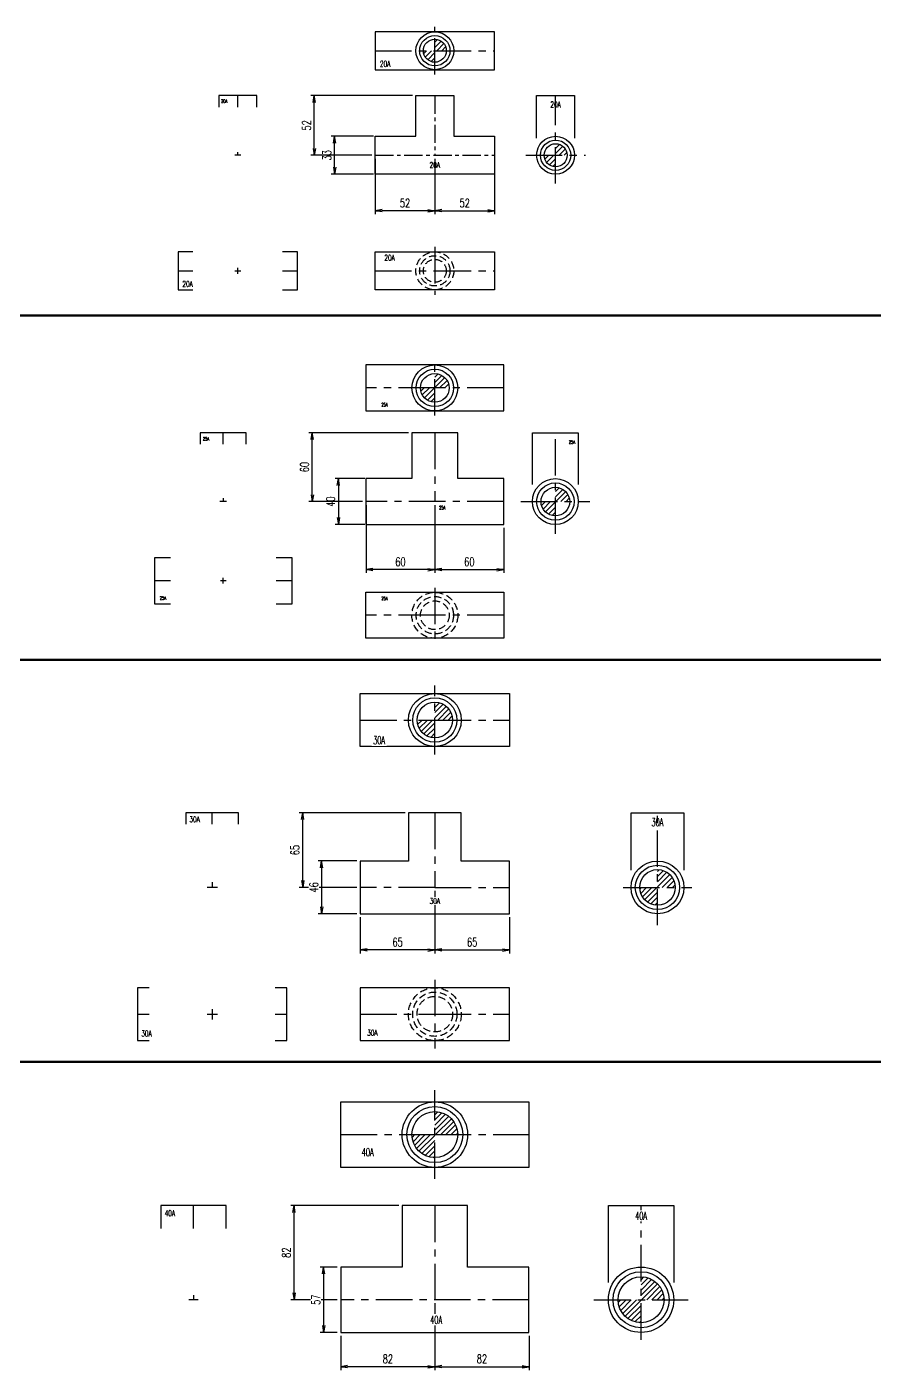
# Model space of a CAD drawing. Header units: millimetres. Extents: x 1711 to 90196, y -23291 to 8516.
# Drawn here: x 22355 to 23093, y -371 to 799 of the extents above; entities that cross this region are included whole.
import ezdxf

# ---------------------------------------------------------------- set-up
doc = ezdxf.new("R2010")
doc.units = ezdxf.units.MM
doc.header["$PDMODE"] = 35
doc.linetypes.add('CENTER', pattern=[50.8, 31.75, -6.35, 6.35, -6.35])
doc.linetypes.add('HIDDEN', pattern=[9.525, 6.35, -3.175])
doc.layers.add('line', color=153, linetype='Continuous', lineweight=50)
for name, color, linetype in [('寸法', 2, 'Continuous'), ('配管-CVP', 4, 'Continuous'), ('＃配管（PVC)', 21, 'Continuous')]:
    doc.layers.add(name, color=color, linetype=linetype)
doc.styles.add('kpk', font='romans.shx', dxfattribs={"width": 0.7, "bigfont": 'extfont2.shx'})
doc.dimstyles.new('KPK-3', dxfattribs={"dimscale": 3, "dimtxt": 2.5, "dimasz": 2, "dimexe": 1, "dimexo": 1, "dimgap": 1, "dimtad": 3, "dimdec": 1, "dimdsep": 46, "dimtxsty": 'kpk', "dimblk": 'OPEN', "dimcen": 2.5, "dimclrd": 2, "dimclre": 2, "dimclrt": 4, "dimadec": 1, "dimazin": 2, "dimtfac": 1, "dimtdec": 1, "dimtmove": 0, "dimatfit": 2, "dimldrblk": 'OPEN', "dimfxl": 0, "dimlwd": -1, "dimlwe": -1, "dimarcsym": 0})

# ---------------------------------------------------------------- blocks, each defined once
blk = doc.blocks.new('_Open')
at = {"color": 0, "linetype": 'ByBlock', "lineweight": -2}
for p, q in [((-1, 0.17), (0, 0)), ((-1, -0.17), (0, 0)), ((0, 0), (-1, 0))]:
    blk.add_line(p, q, dxfattribs=at)
blk = doc.blocks.new('*D2655')
at = {"layer": 'Defpoints', "color": 0, "transparency": 16777216}
for p in [(22710.8, 49.5), (22775.8, 26.5), (22775.8, -5)]:
    blk.add_point(p, dxfattribs=at)
at = {"layer": '寸法', "color": 2, "transparency": 16777216}
for p, q in [((22710.8, 46.5), (22710.8, -8)), ((22775.8, 23.5), (22775.8, -8)), ((22716.8, -5), (22769.8, -5))]:
    blk.add_line(p, q, dxfattribs=at)
at = {"layer": '寸法', "color": 2, "transparency": 16777216, "xscale": 6, "yscale": 6, "zscale": 6, "rotation": 180}
blk.add_blockref('_Open', (22710.8, -5), dxfattribs=at)
at = {"layer": '寸法', "color": 2, "transparency": 16777216, "xscale": 6, "yscale": 6, "zscale": 6}
blk.add_blockref('_Open', (22775.8, -5), dxfattribs=at)
at = {"layer": '寸法', "color": 4, "transparency": 16777216, "insert": (22743.3, 1.8), "char_height": 7.5, "attachment_point": 5, "style": 'kpk', "bg_fill": 3, "box_fill_scale": 1.1, "bg_fill_color": 256, "bg_fill_true_color": 13158600, "bg_fill_transparency": 0}
blk.add_mtext('65', dxfattribs=at)
blk = doc.blocks.new('*D2656')
at = {"layer": 'Defpoints', "color": 0, "transparency": 16777216}
for p in [(22710.8, 49.5), (22645.8, 26.5), (22645.8, -5)]:
    blk.add_point(p, dxfattribs=at)
at = {"layer": '寸法', "color": 2, "transparency": 16777216}
for p, q in [((22710.8, 46.5), (22710.8, -8)), ((22645.8, 23.5), (22645.8, -8)), ((22704.8, -5), (22651.8, -5))]:
    blk.add_line(p, q, dxfattribs=at)
at = {"layer": '寸法', "color": 2, "transparency": 16777216, "xscale": 6, "yscale": 6, "zscale": 6, "rotation": 180}
blk.add_blockref('_Open', (22645.8, -5), dxfattribs=at)
at = {"layer": '寸法', "color": 2, "transparency": 16777216, "xscale": 6, "yscale": 6, "zscale": 6}
blk.add_blockref('_Open', (22710.8, -5), dxfattribs=at)
at = {"layer": '寸法', "color": 4, "transparency": 16777216, "insert": (22678.3, 1.8), "char_height": 7.5, "attachment_point": 5, "style": 'kpk', "bg_fill": 3, "box_fill_scale": 1.1, "bg_fill_color": 256, "bg_fill_true_color": 13158600, "bg_fill_transparency": 0}
blk.add_mtext('65', dxfattribs=at)
blk = doc.blocks.new('*D2657')
at = {"layer": 'Defpoints', "color": 0, "transparency": 16777216}
for p in [(22595.7, 114.5), (22687.8, 114.5), (22645.8, 49.5)]:
    blk.add_point(p, dxfattribs=at)
at = {"layer": '寸法', "color": 2, "transparency": 16777216}
for p, q in [((22684.8, 114.5), (22592.7, 114.5)), ((22595.7, 55.5), (22595.7, 108.5)), ((22642.8, 49.5), (22592.7, 49.5))]:
    blk.add_line(p, q, dxfattribs=at)
at = {"layer": '寸法', "color": 2, "transparency": 16777216, "xscale": 6, "yscale": 6, "zscale": 6}
for p, rotation in [((22595.7, 114.5), 90), ((22595.7, 49.5), 270)]:
    blk.add_blockref('_Open', p, dxfattribs=dict(at, rotation=rotation))
at = {"layer": '寸法', "color": 4, "transparency": 16777216, "insert": (22588.9, 82), "char_height": 7.5, "attachment_point": 5, "rotation": 90, "style": 'kpk', "bg_fill": 3, "box_fill_scale": 1.1, "bg_fill_color": 256, "bg_fill_true_color": 13158600, "bg_fill_transparency": 0}
blk.add_mtext('65', dxfattribs=at)
blk = doc.blocks.new('*D2658')
at = {"layer": 'Defpoints', "color": 0, "transparency": 16777216}
for p in [(22710.8, -309.6), (22792.8, -338.1), (22792.8, -367.9)]:
    blk.add_point(p, dxfattribs=at)
at = {"layer": '寸法', "color": 2, "transparency": 16777216}
for p, q in [((22710.8, -312.6), (22710.8, -370.9)), ((22792.8, -341.1), (22792.8, -370.9)), ((22716.8, -367.9), (22786.8, -367.9))]:
    blk.add_line(p, q, dxfattribs=at)
at = {"layer": '寸法', "color": 2, "transparency": 16777216, "xscale": 6, "yscale": 6, "zscale": 6, "rotation": 180}
blk.add_blockref('_Open', (22710.8, -367.9), dxfattribs=at)
at = {"layer": '寸法', "color": 2, "transparency": 16777216, "xscale": 6, "yscale": 6, "zscale": 6}
blk.add_blockref('_Open', (22792.8, -367.9), dxfattribs=at)
at = {"layer": '寸法', "color": 4, "transparency": 16777216, "insert": (22751.8, -361.1), "char_height": 7.5, "attachment_point": 5, "style": 'kpk', "bg_fill": 3, "box_fill_scale": 1.1, "bg_fill_color": 256, "bg_fill_true_color": 13158600, "bg_fill_transparency": 0}
blk.add_mtext('82', dxfattribs=at)
blk = doc.blocks.new('*D2659')
at = {"layer": 'Defpoints', "color": 0, "transparency": 16777216}
for p in [(22710.8, -309.6), (22628.8, -338.1), (22628.8, -367.9)]:
    blk.add_point(p, dxfattribs=at)
at = {"layer": '寸法', "color": 2, "transparency": 16777216}
for p, q in [((22710.8, -312.6), (22710.8, -370.9)), ((22628.8, -341.1), (22628.8, -370.9)), ((22704.8, -367.9), (22634.8, -367.9))]:
    blk.add_line(p, q, dxfattribs=at)
at = {"layer": '寸法', "color": 2, "transparency": 16777216, "xscale": 6, "yscale": 6, "zscale": 6, "rotation": 180}
blk.add_blockref('_Open', (22628.8, -367.9), dxfattribs=at)
at = {"layer": '寸法', "color": 2, "transparency": 16777216, "xscale": 6, "yscale": 6, "zscale": 6}
blk.add_blockref('_Open', (22710.8, -367.9), dxfattribs=at)
at = {"layer": '寸法', "color": 4, "transparency": 16777216, "insert": (22669.8, -361.1), "char_height": 7.5, "attachment_point": 5, "style": 'kpk', "bg_fill": 3, "box_fill_scale": 1.1, "bg_fill_color": 256, "bg_fill_true_color": 13158600, "bg_fill_transparency": 0}
blk.add_mtext('82', dxfattribs=at)
blk = doc.blocks.new('*D2660')
at = {"layer": 'Defpoints', "color": 0, "transparency": 16777216}
for p in [(22588.2, -227.6), (22682.3, -227.6), (22628.8, -309.6)]:
    blk.add_point(p, dxfattribs=at)
at = {"layer": '寸法', "color": 2, "transparency": 16777216}
for p, q in [((22679.3, -227.6), (22585.2, -227.6)), ((22588.2, -303.6), (22588.2, -233.6)), ((22625.8, -309.6), (22585.2, -309.6))]:
    blk.add_line(p, q, dxfattribs=at)
at = {"layer": '寸法', "color": 2, "transparency": 16777216, "xscale": 6, "yscale": 6, "zscale": 6}
for p, rotation in [((22588.2, -227.6), 90), ((22588.2, -309.6), 270)]:
    blk.add_blockref('_Open', p, dxfattribs=dict(at, rotation=rotation))
at = {"layer": '寸法', "color": 4, "transparency": 16777216, "insert": (22581.4, -268.6), "char_height": 7.5, "attachment_point": 5, "rotation": 90, "style": 'kpk', "bg_fill": 3, "box_fill_scale": 1.1, "bg_fill_color": 256, "bg_fill_true_color": 13158600, "bg_fill_transparency": 0}
blk.add_mtext('82', dxfattribs=at)
blk = doc.blocks.new('30A-T-正面')
at = {"layer": '＃配管（PVC)', "color": 2, "linetype": 'CENTER'}
for p, q in [((0, 65), (0, 0)), ((0, 0), (-65, 0)), ((0, 0), (65, 0))]:
    blk.add_line(p, q, dxfattribs=at)
at = {"layer": '＃配管（PVC)', "color": 0, "linetype": 'ByBlock'}
blk.add_lwpolyline([(65, -23), (65, 23), (23, 23), (23, 65), (-23, 65), (-23, 23), (-65, 23), (-65, -23)], close=True, dxfattribs=at)
at = {"layer": 'Defpoints', "color": 6, "linetype": 'ByBlock', "insert": (0, -11.8), "char_height": 5, "attachment_point": 5, "style": 'kpk', "bg_fill": 3, "box_fill_scale": 1.2, "bg_fill_color": 256, "bg_fill_transparency": 0}
blk.add_mtext('{\\W0.6;30A}', dxfattribs=at)
blk = doc.blocks.new('30A-T-上面')
at = {"layer": '＃配管（PVC)'}
h = blk.add_hatch(dxfattribs=at)
h.set_pattern_fill('ANSI31', color=252)
h.paths.add_polyline_path([(15.5, 0, 0.414214), (0, 15.5), (0, 0)])
h.paths.add_polyline_path([(0, 0), (-15.5, 0, 0.414214), (0, -15.5)])
at = {"layer": '＃配管（PVC)', "color": 2, "linetype": 'CENTER'}
blk.add_line((0, -30), (0, 30), dxfattribs=at)
at = {"layer": '＃配管（PVC)', "color": 0, "linetype": 'ByBlock'}
blk.add_lwpolyline([(-65, -23), (-65, 23), (65, 23), (65, -23)], close=True, dxfattribs=at)
at = {"layer": '＃配管（PVC)', "color": 2, "linetype": 'CENTER'}
blk.add_lwpolyline([(-65, 0), (0, 0), (65, 0)], dxfattribs=at)
at = {"layer": '＃配管（PVC)', "color": 0, "linetype": 'ByBlock'}
for radius in [23, 19.3, 15.5]:
    blk.add_circle((0, 0), radius, dxfattribs=at)
at = {"layer": 'Defpoints', "color": 6, "linetype": 'ByBlock', "insert": (-48.5, -17.6), "char_height": 7, "attachment_point": 5, "style": 'kpk', "bg_fill": 3, "box_fill_scale": 1.2, "bg_fill_color": 256, "bg_fill_transparency": 0}
blk.add_mtext('{\\W0.6;30A}', dxfattribs=at)
blk = doc.blocks.new('30A-T-側面')
at = {"layer": '＃配管（PVC)'}
h = blk.add_hatch(dxfattribs=at)
h.set_pattern_fill('ANSI31', color=252)
h.paths.add_polyline_path([(15.5, 0, 0.414214), (0, 15.5), (0, 0)])
h.paths.add_polyline_path([(0, 0), (-15.5, 0, 0.414214), (0, -15.5)])
at = {"layer": '＃配管（PVC)', "color": 2, "linetype": 'CENTER'}
blk.add_line((-30, 0), (30, 0), dxfattribs=at)
at = {"layer": '＃配管（PVC)', "color": 0, "linetype": 'ByBlock'}
blk.add_lwpolyline([(-23, 15), (-23, 65), (23, 65), (23, 15)], dxfattribs=at)
for radius in [23, 19.3, 15.5]:
    blk.add_circle((0, 0), radius, dxfattribs=at)
at = {"layer": 'Defpoints', "color": 6, "linetype": 'ByBlock', "insert": (0, 56.7), "char_height": 7, "attachment_point": 5, "style": 'kpk', "bg_fill": 3, "box_fill_scale": 1.2, "bg_fill_color": 256, "bg_fill_transparency": 0}
blk.add_mtext('{\\W0.6;30A}', dxfattribs=at)
at = {"layer": '＃配管（PVC)', "color": 2, "linetype": 'CENTER'}
blk.add_line((0, -33), (0, 65), dxfattribs=at)
blk = doc.blocks.new('*U734')
at = {"layer": '＃配管（PVC)', "color": 2, "linetype": 'CENTER'}
for p, q in [((0, 55), (0, 65)), ((4.5, 0), (-4.5, 0)), ((0, 4.5), (0, 0))]:
    blk.add_line(p, q, dxfattribs=at)
at = {"layer": '＃配管（PVC)', "color": 0, "linetype": 'ByBlock'}
blk.add_lwpolyline([(23, 55), (23, 65), (-23, 65), (-23, 55)], dxfattribs=at)
at = {"layer": 'Defpoints', "color": 6, "linetype": 'ByBlock', "insert": (-15.3, 59.3), "char_height": 5, "attachment_point": 5, "style": 'kpk', "bg_fill": 3, "box_fill_scale": 1.2, "bg_fill_color": 256, "bg_fill_transparency": 0}
blk.add_mtext('{\\W0.6;30A}', dxfattribs=at)
blk = doc.blocks.new('30A-T-下面')
at = {"layer": '＃配管（PVC)', "color": 2, "linetype": 'CENTER'}
blk.add_line((0, 30), (0, -30), dxfattribs=at)
at = {"layer": '＃配管（PVC)', "color": 0, "linetype": 'ByBlock'}
blk.add_lwpolyline([(-65, 23), (-65, -23), (65, -23), (65, 23)], close=True, dxfattribs=at)
at = {"layer": '＃配管（PVC)', "color": 2, "linetype": 'CENTER'}
blk.add_lwpolyline([(-65, 0), (0, 0), (65, 0)], dxfattribs=at)
at = {"layer": '＃配管（PVC)', "color": 252, "linetype": 'HIDDEN'}
for radius in [23, 19.3, 15.5]:
    blk.add_circle((0, 0), radius, dxfattribs=at)
at = {"layer": 'Defpoints', "color": 6, "linetype": 'ByBlock', "insert": (-54.4, -16.2), "char_height": 5, "attachment_point": 5, "style": 'kpk', "bg_fill": 3, "box_fill_scale": 1.2, "bg_fill_color": 256, "bg_fill_transparency": 0}
blk.add_mtext('{\\W0.6;30A}', dxfattribs=at)
blk = doc.blocks.new('*U735')
at = {"layer": '＃配管（PVC)', "color": 2, "linetype": 'CENTER'}
for p, q in [((-4.5, 0), (4.5, 0)), ((0, 4.5), (0, -4.5))]:
    blk.add_line(p, q, dxfattribs=at)
at = {"layer": '＃配管（PVC)', "color": 0, "linetype": 'ByBlock'}
for points in [[(-55, 23), (-65, 23), (-65, -23), (-55, -23)], [(55, -23), (65, -23), (65, 23), (55, 23)]]:
    blk.add_lwpolyline(points, dxfattribs=at)
at = {"layer": '＃配管（PVC)', "color": 2, "linetype": 'CENTER'}
for points in [[(-65, 0), (-55, 0)], [(55, 0), (65, 0)]]:
    blk.add_lwpolyline(points, dxfattribs=at)
at = {"layer": 'Defpoints', "color": 6, "linetype": 'ByBlock', "insert": (-57.2, -16.8), "char_height": 5, "attachment_point": 5, "style": 'kpk', "bg_fill": 3, "box_fill_scale": 1.2, "bg_fill_color": 256, "bg_fill_transparency": 0}
blk.add_mtext('{\\W0.6;30A}', dxfattribs=at)
blk = doc.blocks.new('20A-T-上面')
at = {"layer": '＃配管（PVC)'}
h = blk.add_hatch(dxfattribs=at)
h.set_pattern_fill('ANSI31', color=252)
h.paths.add_polyline_path([(0, 0), (10, 0, 0.414214), (0, 10)])
h.paths.add_polyline_path([(-10, 0, 0.414214), (0, -10), (0, 0)])
at = {"layer": '＃配管（PVC)', "color": 2, "linetype": 'CENTER'}
blk.add_line((0, -20.8), (0, 20.8), dxfattribs=at)
at = {"layer": '＃配管（PVC)', "color": 0, "linetype": 'ByBlock'}
blk.add_lwpolyline([(52, 16.5), (-52, 16.5), (-52, -16.5), (52, -16.5)], close=True, dxfattribs=at)
at = {"layer": '＃配管（PVC)', "color": 2, "linetype": 'CENTER'}
blk.add_lwpolyline([(-52, 0), (0, 0), (52, 0)], dxfattribs=at)
at = {"layer": '＃配管（PVC)', "color": 0, "linetype": 'ByBlock'}
for radius in [16.5, 13.2, 10]:
    blk.add_circle((0, 0), radius, dxfattribs=at)
at = {"layer": 'Defpoints', "color": 6, "linetype": 'ByBlock', "insert": (-43.3, -11.4), "char_height": 5, "attachment_point": 5, "style": 'kpk', "bg_fill": 3, "box_fill_scale": 1.2, "bg_fill_color": 256, "bg_fill_transparency": 0}
blk.add_mtext('{\\W0.6;20A}', dxfattribs=at)
blk = doc.blocks.new('20A-T-正面')
at = {"layer": '＃配管（PVC)', "color": 0, "linetype": 'ByBlock'}
blk.add_lwpolyline([(-52, 16.5), (-16.5, 16.5), (-16.5, 52), (16.5, 52), (16.5, 16.5), (52, 16.5), (52, -16.5), (-52, -16.5)], close=True, dxfattribs=at)
at = {"layer": 'Defpoints', "color": 6, "linetype": 'ByBlock', "insert": (0, -8.5), "char_height": 5, "attachment_point": 5, "style": 'kpk', "bg_fill": 3, "box_fill_scale": 1.2, "bg_fill_color": 256, "bg_fill_transparency": 0}
blk.add_mtext('{\\W0.6;20A}', dxfattribs=at)
at = {"layer": '＃配管（PVC)', "color": 2, "linetype": 'CENTER', "ltscale": 0.5}
for p, q in [((0, 52), (0, 0)), ((-52, 0), (52, 0))]:
    blk.add_line(p, q, dxfattribs=at)
blk = doc.blocks.new('*U1268')
at = {"layer": '＃配管（PVC)', "color": 2, "linetype": 'CENTER'}
for p, q in [((0, 42), (0, 52)), ((2.6, 0), (-2.6, 0)), ((0, 0), (0, 2.6))]:
    blk.add_line(p, q, dxfattribs=at)
at = {"layer": '＃配管（PVC)', "color": 0, "linetype": 'ByBlock'}
blk.add_lwpolyline([(16.5, 42), (16.5, 52), (-16.5, 52), (-16.5, 42)], dxfattribs=at)
at = {"layer": 'Defpoints', "color": 6, "linetype": 'ByBlock', "insert": (-11.8, 47.1), "char_height": 3, "attachment_point": 5, "style": 'kpk', "bg_fill": 3, "box_fill_scale": 1.2, "bg_fill_color": 256, "bg_fill_transparency": 0}
blk.add_mtext('{\\W0.6;20A}', dxfattribs=at)
blk = doc.blocks.new('20A-T-側面')
at = {"layer": '＃配管（PVC)'}
h = blk.add_hatch(dxfattribs=at)
h.set_pattern_fill('ANSI31', color=252)
h.paths.add_polyline_path([(0, 10), (0, 0), (10, 0, 0.414214)])
h.paths.add_polyline_path([(0, 0), (-10, 0, 0.414214), (0, -10)])
at = {"layer": '＃配管（PVC)', "color": 2, "linetype": 'CENTER'}
blk.add_line((-26, 0), (26, 0), dxfattribs=at)
at = {"layer": '＃配管（PVC)', "color": 0, "linetype": 'ByBlock'}
blk.add_lwpolyline([(-16.5, 15), (-16.5, 52), (16.5, 52), (16.5, 15)], dxfattribs=at)
for radius in [16.5, 13.2, 10]:
    blk.add_circle((0, 0), radius, dxfattribs=at)
at = {"layer": 'Defpoints', "color": 6, "linetype": 'ByBlock', "insert": (0, 44.2), "char_height": 5, "attachment_point": 5, "style": 'kpk', "bg_fill": 3, "box_fill_scale": 1.2, "bg_fill_color": 256, "bg_fill_transparency": 0}
blk.add_mtext('{\\W0.6;20A}', dxfattribs=at)
at = {"layer": '＃配管（PVC)', "color": 2, "linetype": 'CENTER'}
blk.add_line((0, -24.7), (0, 52), dxfattribs=at)
blk = doc.blocks.new('*U1269')
at = {"layer": '＃配管（PVC)', "color": 2, "linetype": 'CENTER'}
for p, q in [((-52, 0), (-39, 0)), ((-2.6, 0), (2.6, 0)), ((0, -2.6), (0, 2.6)), ((39, 0), (52, 0))]:
    blk.add_line(p, q, dxfattribs=at)
at = {"layer": '＃配管（PVC)', "color": 0, "linetype": 'ByBlock'}
for points in [[(-39, 16.5), (-52, 16.5), (-52, -16.5), (-39, -16.5)], [(39, -16.5), (52, -16.5), (52, 16.5), (39, 16.5)]]:
    blk.add_lwpolyline(points, dxfattribs=at)
at = {"layer": 'Defpoints', "color": 6, "linetype": 'ByBlock', "ltscale": 0.5, "insert": (-43.7, -11.4), "char_height": 5, "attachment_point": 5, "style": 'kpk', "bg_fill": 3, "box_fill_scale": 1.2, "bg_fill_color": 256, "bg_fill_transparency": 0}
blk.add_mtext('{\\W0.6;20A}', dxfattribs=at)
blk = doc.blocks.new('20A-T-下面')
at = {"layer": '＃配管（PVC)', "color": 2, "linetype": 'CENTER'}
blk.add_line((0, 20.8), (0, -20.8), dxfattribs=at)
at = {"layer": '＃配管（PVC)', "color": 0, "linetype": 'ByBlock'}
blk.add_lwpolyline([(52, -16.5), (-52, -16.5), (-52, 16.5), (52, 16.5)], close=True, dxfattribs=at)
at = {"layer": '＃配管（PVC)', "color": 2, "linetype": 'CENTER'}
blk.add_lwpolyline([(-52, 0), (0, 0), (52, 0)], dxfattribs=at)
at = {"layer": '＃配管（PVC)', "color": 252, "linetype": 'HIDDEN'}
for radius in [16.5, 13.2, 10]:
    blk.add_circle((0, 0), radius, dxfattribs=at)
at = {"layer": 'Defpoints', "color": 6, "linetype": 'ByBlock', "insert": (-39.4, 11.4), "char_height": 5, "attachment_point": 5, "style": 'kpk', "bg_fill": 3, "box_fill_scale": 1.2, "bg_fill_color": 256, "bg_fill_transparency": 0}
blk.add_mtext('{\\W0.6;20A}', dxfattribs=at)
blk = doc.blocks.new('25A-T-正面')
at = {"layer": '＃配管（PVC)', "color": 2, "linetype": 'CENTER'}
blk.add_line((60, 0), (-60, 0), dxfattribs=at)
at = {"layer": '＃配管（PVC)', "color": 0, "linetype": 'ByBlock'}
blk.add_lwpolyline([(60, -20), (60, 20), (20, 20), (20, 60), (-20, 60), (-20, 20), (-60, 20), (-60, -20)], close=True, dxfattribs=at)
at = {"layer": 'Defpoints', "color": 6, "linetype": 'ByBlock', "insert": (6.5, -5.3), "char_height": 3, "attachment_point": 5, "style": 'kpk', "bg_fill": 3, "box_fill_scale": 1.2, "bg_fill_color": 256, "bg_fill_transparency": 0}
blk.add_mtext('{\\W0.6;25A}', dxfattribs=at)
at = {"layer": '＃配管（PVC)', "color": 2, "linetype": 'CENTER'}
blk.add_line((0, 60), (0, 0), dxfattribs=at)
blk = doc.blocks.new('25A-T-上面')
at = {"layer": '＃配管（PVC)'}
h = blk.add_hatch(dxfattribs=at)
h.set_pattern_fill('ANSI31', color=252)
h.set_pattern_definition([(45, (-22710.7552, -484.479), (-2.24506403, 2.24506403), [])])
h.paths.add_polyline_path([(12.5, 0, 0.414214), (0, 12.5), (0, 0)])
h.paths.add_polyline_path([(-12.5, 0, 0.414214), (0, -12.5), (0, 0)])
at = {"layer": '＃配管（PVC)', "color": 2, "linetype": 'CENTER'}
blk.add_line((0, -24), (0, 24), dxfattribs=at)
at = {"layer": '＃配管（PVC)', "color": 0, "linetype": 'ByBlock'}
blk.add_lwpolyline([(60, 20), (-60, 20), (-60, -20), (60, -20)], close=True, dxfattribs=at)
at = {"layer": '＃配管（PVC)', "color": 2, "linetype": 'CENTER'}
blk.add_lwpolyline([(60, 0), (0, 0), (-60, 0)], dxfattribs=at)
at = {"layer": '＃配管（PVC)', "color": 0, "linetype": 'ByBlock'}
for radius in [20, 16.3, 12.5]:
    blk.add_circle((0, 0), radius, dxfattribs=at)
at = {"layer": 'Defpoints', "color": 6, "linetype": 'ByBlock', "insert": (-43.8, -14.6), "char_height": 3, "attachment_point": 5, "style": 'kpk', "bg_fill": 3, "box_fill_scale": 1.2, "bg_fill_color": 256, "bg_fill_transparency": 0}
blk.add_mtext('{\\W0.6;25A}', dxfattribs=at)
blk = doc.blocks.new('25A-T-下面')
at = {"layer": '＃配管（PVC)', "color": 2, "linetype": 'CENTER'}
blk.add_line((0, 24), (0, -24), dxfattribs=at)
at = {"layer": '＃配管（PVC)', "color": 0, "linetype": 'ByBlock'}
blk.add_lwpolyline([(60, -20), (-60, -20), (-60, 20), (60, 20)], close=True, dxfattribs=at)
at = {"layer": '＃配管（PVC)', "color": 2, "linetype": 'CENTER'}
blk.add_lwpolyline([(60, 0), (0, 0), (-60, 0)], dxfattribs=at)
at = {"layer": '＃配管（PVC)', "color": 252, "linetype": 'HIDDEN'}
for radius in [20, 16.3, 12.5]:
    blk.add_circle((0, 0), radius, dxfattribs=at)
at = {"layer": 'Defpoints', "color": 6, "linetype": 'ByBlock', "insert": (-43.8, 14.6), "char_height": 3, "attachment_point": 5, "style": 'kpk', "bg_fill": 3, "box_fill_scale": 1.2, "bg_fill_color": 256, "bg_fill_transparency": 0}
blk.add_mtext('{\\W0.6;25A}', dxfattribs=at)
blk = doc.blocks.new('25A-T-側面')
at = {"layer": '＃配管（PVC)'}
h = blk.add_hatch(dxfattribs=at)
h.set_pattern_fill('ANSI31', color=252)
h.set_pattern_definition([(45, (-22815.7552, -385.479), (-2.24506403, 2.24506403), [])])
h.paths.add_polyline_path([(0, 12.5), (0, 0), (12.5, 0, 0.414214)])
h.paths.add_polyline_path([(-12.5, 0, 0.414214), (0, -12.5), (0, 0)])
at = {"layer": '＃配管（PVC)', "color": 2, "linetype": 'CENTER'}
for p, q in [((0, -28.1), (0, 60)), ((-30, 0), (30, 0))]:
    blk.add_line(p, q, dxfattribs=at)
at = {"layer": '＃配管（PVC)', "color": 0, "linetype": 'ByBlock'}
blk.add_lwpolyline([(-20, 15), (-20, 60), (20, 60), (20, 15)], dxfattribs=at)
for radius in [20, 16.3, 12.5]:
    blk.add_circle((0, 0), radius, dxfattribs=at)
at = {"layer": 'Defpoints', "color": 6, "linetype": 'ByBlock', "insert": (14.5, 51.8), "char_height": 3, "attachment_point": 5, "style": 'kpk', "bg_fill": 3, "box_fill_scale": 1.2, "bg_fill_color": 256, "bg_fill_transparency": 0}
blk.add_mtext('{\\W0.6;25A}', dxfattribs=at)
blk = doc.blocks.new('*U1271')
at = {"layer": '＃配管（PVC)', "color": 2, "linetype": 'CENTER'}
for p, q in [((2.4, 0), (-2.4, 0)), ((0, -2.4), (0, 2.4))]:
    blk.add_line(p, q, dxfattribs=at)
at = {"layer": '＃配管（PVC)', "color": 0, "linetype": 'ByBlock'}
for points in [[(-46, 20), (-60, 20), (-60, -20), (-46, -20)], [(46, -20), (60, -20), (60, 20), (46, 20)]]:
    blk.add_lwpolyline(points, dxfattribs=at)
at = {"layer": '＃配管（PVC)', "color": 2, "linetype": 'CENTER'}
for points in [[(-46, 0), (-60, 0)], [(60, 0), (46, 0)]]:
    blk.add_lwpolyline(points, dxfattribs=at)
at = {"layer": 'Defpoints', "color": 6, "linetype": 'ByBlock', "insert": (-52.5, -15.1), "char_height": 3, "attachment_point": 5, "style": 'kpk', "bg_fill": 3, "box_fill_scale": 1.2, "bg_fill_color": 256, "bg_fill_transparency": 0}
blk.add_mtext('{\\W0.6;25A}', dxfattribs=at)
blk = doc.blocks.new('*U1270')
at = {"layer": '＃配管（PVC)', "color": 2, "linetype": 'CENTER'}
for p, q in [((0, 50), (0, 60)), ((2.9, 0), (-2.9, 0)), ((0, 2.9), (0, 0))]:
    blk.add_line(p, q, dxfattribs=at)
at = {"layer": '＃配管（PVC)', "color": 0, "linetype": 'ByBlock'}
blk.add_lwpolyline([(20, 50), (20, 60), (-20, 60), (-20, 50)], dxfattribs=at)
at = {"layer": 'Defpoints', "color": 6, "linetype": 'ByBlock', "insert": (-15, 54.6), "char_height": 3, "attachment_point": 5, "style": 'kpk', "bg_fill": 3, "box_fill_scale": 1.2, "bg_fill_color": 256, "bg_fill_transparency": 0}
blk.add_mtext('{\\W0.6;25A}', dxfattribs=at)
blk = doc.blocks.new('40A-T-正面')
at = {"layer": '＃配管（PVC)', "color": 2, "linetype": 'CENTER'}
for p, q in [((0, 82), (0, 0)), ((82, 0), (-82, 0))]:
    blk.add_line(p, q, dxfattribs=at)
at = {"layer": '＃配管（PVC)', "color": 0, "linetype": 'ByBlock'}
blk.add_lwpolyline([(82, -28.5), (82, 28.5), (28.5, 28.5), (28.5, 82), (-28.5, 82), (-28.5, 28.5), (-82, 28.5), (-82, -28.5)], close=True, dxfattribs=at)
at = {"layer": 'Defpoints', "color": 6, "linetype": 'ByBlock', "insert": (1.2, -17.4), "char_height": 7, "attachment_point": 5, "style": 'kpk', "bg_fill": 3, "box_fill_scale": 1.2, "bg_fill_color": 256, "bg_fill_transparency": 0}
blk.add_mtext('{\\W0.6;40A}', dxfattribs=at)
blk = doc.blocks.new('40A-T-上面')
at = {"layer": '＃配管（PVC)'}
h = blk.add_hatch(dxfattribs=at)
h.set_pattern_fill('ANSI31', color=252)
h.paths.add_polyline_path([(0, 0), (20, 0, 0.414214), (0, 20)])
h.paths.add_polyline_path([(0, 0), (-20, 0, 0.414214), (0, -20)])
at = {"layer": '＃配管（PVC)', "color": 2, "linetype": 'CENTER'}
blk.add_line((0, -38.6), (0, 38.6), dxfattribs=at)
at = {"layer": '＃配管（PVC)', "color": 0, "linetype": 'ByBlock'}
blk.add_lwpolyline([(-82, -28.5), (-82, 28.5), (82, 28.5), (82, -28.5)], close=True, dxfattribs=at)
at = {"layer": '＃配管（PVC)', "color": 2, "linetype": 'CENTER'}
blk.add_lwpolyline([(-82, 0), (0, 0), (82, 0)], dxfattribs=at)
at = {"layer": '＃配管（PVC)', "color": 0, "linetype": 'ByBlock'}
for radius in [28.5, 24.4, 20]:
    blk.add_circle((0, 0), radius, dxfattribs=at)
at = {"layer": 'Defpoints', "color": 6, "linetype": 'ByBlock', "insert": (-58.5, -15.3), "char_height": 7, "attachment_point": 5, "style": 'kpk', "bg_fill": 3, "box_fill_scale": 1.2, "bg_fill_color": 256, "bg_fill_transparency": 0}
blk.add_mtext('{\\W0.6;40A}', dxfattribs=at)
blk = doc.blocks.new('40A-T-側面')
at = {"layer": '＃配管（PVC)'}
h = blk.add_hatch(dxfattribs=at)
h.set_pattern_fill('ANSI31', color=252)
h.paths.add_polyline_path([(0, 20), (0, 0), (20, 0, 0.414214)])
h.paths.add_polyline_path([(0, 0), (-20, 0, 0.414214), (0, -20)])
at = {"layer": '＃配管（PVC)', "color": 2, "linetype": 'CENTER'}
for p, q in [((0, -34.8), (0, 82)), ((-41, 0), (41, 0))]:
    blk.add_line(p, q, dxfattribs=at)
at = {"layer": '＃配管（PVC)', "color": 0, "linetype": 'ByBlock'}
blk.add_lwpolyline([(-28.5, 15), (-28.5, 82), (28.5, 82), (28.5, 15)], dxfattribs=at)
for radius in [28.5, 24.4, 20]:
    blk.add_circle((0, 0), radius, dxfattribs=at)
at = {"layer": 'Defpoints', "color": 6, "linetype": 'ByBlock', "insert": (0, 73.1), "char_height": 7, "attachment_point": 5, "style": 'kpk', "bg_fill": 3, "box_fill_scale": 1.2, "bg_fill_color": 256, "bg_fill_transparency": 0}
blk.add_mtext('{\\W0.6;40A}', dxfattribs=at)
blk = doc.blocks.new('*U736')
at = {"layer": '＃配管（PVC)', "color": 2, "linetype": 'CENTER'}
for p, q in [((0, 62), (0, 82)), ((4.1, 0), (-4.1, 0)), ((0, 4.1), (0, 0))]:
    blk.add_line(p, q, dxfattribs=at)
at = {"layer": '＃配管（PVC)', "color": 0, "linetype": 'ByBlock'}
blk.add_lwpolyline([(28.5, 62), (28.5, 82), (-28.5, 82), (-28.5, 62)], dxfattribs=at)
at = {"layer": 'Defpoints', "color": 6, "linetype": 'ByBlock', "insert": (-20.6, 75.4), "char_height": 5, "attachment_point": 5, "style": 'kpk', "bg_fill": 3, "box_fill_scale": 1.2, "bg_fill_color": 256, "bg_fill_transparency": 0}
blk.add_mtext('{\\W0.6;40A}', dxfattribs=at)
blk = doc.blocks.new('A$C6aa1e4fd')
at = {"layer": 'line'}
for p, q in [((60, -1060), (17081.2, -1060)), ((60, -1360), (17081.2, -1360)), ((60, -1710), (17081.2, -1710))]:
    blk.add_line(p, q, dxfattribs=at)
blk = doc.blocks.new('*D2458')
at = {"layer": 'Defpoints', "color": 0, "linetype": 'ByBlock', "transparency": 16777216}
for p in [(22623.4, 703.6), (22660.3, 703.6), (22660.3, 670.6)]:
    blk.add_point(p, dxfattribs=at)
at = {"layer": '寸法', "color": 2, "transparency": 16777216}
for p, q in [((22657.3, 703.6), (22620.4, 703.6)), ((22623.4, 676.6), (22623.4, 697.6)), ((22657.3, 670.6), (22620.4, 670.6))]:
    blk.add_line(p, q, dxfattribs=at)
at = {"layer": '寸法', "color": 2, "linetype": 'ByBlock', "transparency": 16777216, "xscale": 6, "yscale": 6, "zscale": 6}
for p, rotation in [((22623.4, 703.6), 90), ((22623.4, 670.6), 270)]:
    blk.add_blockref('_Open', p, dxfattribs=dict(at, rotation=rotation))
at = {"layer": '寸法', "color": 4, "linetype": 'ByBlock', "transparency": 16777216, "insert": (22616.7, 687.1), "char_height": 7.5, "attachment_point": 5, "rotation": 90, "style": 'kpk', "bg_fill": 3, "box_fill_scale": 1.1, "bg_fill_color": 256, "bg_fill_true_color": 13158600, "bg_fill_transparency": 0}
blk.add_mtext('33', dxfattribs=at)
blk = doc.blocks.new('*D3143')
at = {"layer": 'Defpoints', "color": 0, "linetype": 'ByBlock', "transparency": 16777216}
for p in [(22710.8, 687.1), (22762.8, 687.1), (22762.8, 638.7)]:
    blk.add_point(p, dxfattribs=at)
at = {"layer": '寸法', "color": 2, "transparency": 16777216}
for p, q in [((22710.8, 684.1), (22710.8, 635.7)), ((22762.8, 684.1), (22762.8, 635.7)), ((22716.8, 638.7), (22756.8, 638.7))]:
    blk.add_line(p, q, dxfattribs=at)
at = {"layer": '寸法', "color": 2, "linetype": 'ByBlock', "transparency": 16777216, "xscale": 6, "yscale": 6, "zscale": 6, "rotation": 180}
blk.add_blockref('_Open', (22710.8, 638.7), dxfattribs=at)
at = {"layer": '寸法', "color": 2, "linetype": 'ByBlock', "transparency": 16777216, "xscale": 6, "yscale": 6, "zscale": 6}
blk.add_blockref('_Open', (22762.8, 638.7), dxfattribs=at)
at = {"layer": '寸法', "color": 4, "linetype": 'ByBlock', "transparency": 16777216, "insert": (22736.8, 645.5), "char_height": 7.5, "attachment_point": 5, "style": 'kpk', "bg_fill": 3, "box_fill_scale": 1.1, "bg_fill_color": 256, "bg_fill_true_color": 13158600, "bg_fill_transparency": 0}
blk.add_mtext('52', dxfattribs=at)
blk = doc.blocks.new('*D3144')
at = {"layer": 'Defpoints', "color": 0, "linetype": 'ByBlock', "transparency": 16777216}
for p in [(22658.8, 687.1), (22710.8, 687.1), (22658.8, 638.7)]:
    blk.add_point(p, dxfattribs=at)
at = {"layer": '寸法', "color": 2, "transparency": 16777216}
for p, q in [((22658.8, 684.1), (22658.8, 635.7)), ((22710.8, 684.1), (22710.8, 635.7)), ((22704.8, 638.7), (22664.8, 638.7))]:
    blk.add_line(p, q, dxfattribs=at)
at = {"layer": '寸法', "color": 2, "linetype": 'ByBlock', "transparency": 16777216, "xscale": 6, "yscale": 6, "zscale": 6, "rotation": 180}
blk.add_blockref('_Open', (22658.8, 638.7), dxfattribs=at)
at = {"layer": '寸法', "color": 2, "linetype": 'ByBlock', "transparency": 16777216, "xscale": 6, "yscale": 6, "zscale": 6}
blk.add_blockref('_Open', (22710.8, 638.7), dxfattribs=at)
at = {"layer": '寸法', "color": 4, "linetype": 'ByBlock', "transparency": 16777216, "insert": (22684.8, 645.5), "char_height": 7.5, "attachment_point": 5, "style": 'kpk', "bg_fill": 3, "box_fill_scale": 1.1, "bg_fill_color": 256, "bg_fill_true_color": 13158600, "bg_fill_transparency": 0}
blk.add_mtext('52', dxfattribs=at)
blk = doc.blocks.new('*D3145')
at = {"layer": 'Defpoints', "color": 0, "linetype": 'ByBlock', "transparency": 16777216}
for p in [(22605.7, 739.1), (22694.3, 739.1), (22658.8, 687.1)]:
    blk.add_point(p, dxfattribs=at)
at = {"layer": '寸法', "color": 2, "transparency": 16777216}
for p, q in [((22691.3, 739.1), (22602.7, 739.1)), ((22605.7, 693.1), (22605.7, 733.1)), ((22655.8, 687.1), (22602.7, 687.1))]:
    blk.add_line(p, q, dxfattribs=at)
at = {"layer": '寸法', "color": 2, "linetype": 'ByBlock', "transparency": 16777216, "xscale": 6, "yscale": 6, "zscale": 6}
for p, rotation in [((22605.7, 739.1), 90), ((22605.7, 687.1), 270)]:
    blk.add_blockref('_Open', p, dxfattribs=dict(at, rotation=rotation))
at = {"layer": '寸法', "color": 4, "linetype": 'ByBlock', "transparency": 16777216, "insert": (22599, 713.1), "char_height": 7.5, "attachment_point": 5, "rotation": 90, "style": 'kpk', "bg_fill": 3, "box_fill_scale": 1.1, "bg_fill_color": 256, "bg_fill_true_color": 13158600, "bg_fill_transparency": 0}
blk.add_mtext('52', dxfattribs=at)
blk = doc.blocks.new('*D2399')
at = {"layer": 'Defpoints', "color": 0, "linetype": 'ByBlock', "transparency": 16777216}
for p in [(22652.8, 405.5), (22626.8, 365.5), (22652.8, 365.5)]:
    blk.add_point(p, dxfattribs=at)
at = {"layer": '寸法', "color": 2, "transparency": 16777216}
for p, q in [((22649.8, 405.5), (22623.8, 405.5)), ((22626.8, 399.5), (22626.8, 371.5)), ((22649.8, 365.5), (22623.8, 365.5))]:
    blk.add_line(p, q, dxfattribs=at)
at = {"layer": '寸法', "color": 2, "linetype": 'ByBlock', "transparency": 16777216, "xscale": 6, "yscale": 6, "zscale": 6}
for p, rotation in [((22626.8, 405.5), 90), ((22626.8, 365.5), 270)]:
    blk.add_blockref('_Open', p, dxfattribs=dict(at, rotation=rotation))
at = {"layer": '寸法', "color": 4, "linetype": 'ByBlock', "transparency": 16777216, "insert": (22620, 385.5), "char_height": 7.5, "attachment_point": 5, "rotation": 90, "style": 'kpk', "bg_fill": 3, "box_fill_scale": 1.1, "bg_fill_color": 256, "bg_fill_true_color": 13158600, "bg_fill_transparency": 0}
blk.add_mtext('40', dxfattribs=at)
blk = doc.blocks.new('*D3146')
at = {"layer": 'Defpoints', "color": 0, "linetype": 'ByBlock', "transparency": 16777216}
for p in [(22650.8, 385.5), (22710.8, 385.5), (22650.8, 326.3)]:
    blk.add_point(p, dxfattribs=at)
at = {"layer": '寸法', "color": 2, "transparency": 16777216}
for p, q in [((22650.8, 382.5), (22650.8, 323.3)), ((22710.8, 382.5), (22710.8, 323.3)), ((22704.8, 326.3), (22656.8, 326.3))]:
    blk.add_line(p, q, dxfattribs=at)
at = {"layer": '寸法', "color": 2, "linetype": 'ByBlock', "transparency": 16777216, "xscale": 6, "yscale": 6, "zscale": 6, "rotation": 180}
blk.add_blockref('_Open', (22650.8, 326.3), dxfattribs=at)
at = {"layer": '寸法', "color": 2, "linetype": 'ByBlock', "transparency": 16777216, "xscale": 6, "yscale": 6, "zscale": 6}
blk.add_blockref('_Open', (22710.8, 326.3), dxfattribs=at)
at = {"layer": '寸法', "color": 4, "linetype": 'ByBlock', "transparency": 16777216, "insert": (22680.8, 333), "char_height": 7.5, "attachment_point": 5, "style": 'kpk', "bg_fill": 3, "box_fill_scale": 1.1, "bg_fill_color": 256, "bg_fill_true_color": 13158600, "bg_fill_transparency": 0}
blk.add_mtext('60', dxfattribs=at)
blk = doc.blocks.new('*D3147')
at = {"layer": 'Defpoints', "color": 0, "linetype": 'ByBlock', "transparency": 16777216}
for p in [(22710.8, 385.5), (22770.8, 365.5), (22770.8, 326.3)]:
    blk.add_point(p, dxfattribs=at)
at = {"layer": '寸法', "color": 2, "transparency": 16777216}
for p, q in [((22710.8, 382.5), (22710.8, 323.3)), ((22770.8, 362.5), (22770.8, 323.3)), ((22716.8, 326.3), (22764.8, 326.3))]:
    blk.add_line(p, q, dxfattribs=at)
at = {"layer": '寸法', "color": 2, "linetype": 'ByBlock', "transparency": 16777216, "xscale": 6, "yscale": 6, "zscale": 6, "rotation": 180}
blk.add_blockref('_Open', (22710.8, 326.3), dxfattribs=at)
at = {"layer": '寸法', "color": 2, "linetype": 'ByBlock', "transparency": 16777216, "xscale": 6, "yscale": 6, "zscale": 6}
blk.add_blockref('_Open', (22770.8, 326.3), dxfattribs=at)
at = {"layer": '寸法', "color": 4, "linetype": 'ByBlock', "transparency": 16777216, "insert": (22740.8, 333), "char_height": 7.5, "attachment_point": 5, "style": 'kpk', "bg_fill": 3, "box_fill_scale": 1.1, "bg_fill_color": 256, "bg_fill_true_color": 13158600, "bg_fill_transparency": 0}
blk.add_mtext('60', dxfattribs=at)
blk = doc.blocks.new('*D3148')
at = {"layer": 'Defpoints', "color": 0, "linetype": 'ByBlock', "transparency": 16777216}
for p in [(22604, 445.5), (22690.8, 445.5), (22650.8, 385.5)]:
    blk.add_point(p, dxfattribs=at)
at = {"layer": '寸法', "color": 2, "transparency": 16777216}
for p, q in [((22687.8, 445.5), (22601, 445.5)), ((22604, 391.5), (22604, 439.5)), ((22647.8, 385.5), (22601, 385.5))]:
    blk.add_line(p, q, dxfattribs=at)
at = {"layer": '寸法', "color": 2, "linetype": 'ByBlock', "transparency": 16777216, "xscale": 6, "yscale": 6, "zscale": 6}
for p, rotation in [((22604, 445.5), 90), ((22604, 385.5), 270)]:
    blk.add_blockref('_Open', p, dxfattribs=dict(at, rotation=rotation))
at = {"layer": '寸法', "color": 4, "linetype": 'ByBlock', "transparency": 16777216, "insert": (22597.3, 415.5), "char_height": 7.5, "attachment_point": 5, "rotation": 90, "style": 'kpk', "bg_fill": 3, "box_fill_scale": 1.1, "bg_fill_color": 256, "bg_fill_true_color": 13158600, "bg_fill_transparency": 0}
blk.add_mtext('60', dxfattribs=at)
blk = doc.blocks.new('*D3149')
at = {"layer": 'Defpoints', "color": 0, "linetype": 'ByBlock', "transparency": 16777216}
for p in [(22645.8, 72.5), (22612.1, 26.5), (22645.8, 26.5)]:
    blk.add_point(p, dxfattribs=at)
at = {"layer": '寸法', "color": 2, "transparency": 16777216}
for p, q in [((22642.8, 72.5), (22609.1, 72.5)), ((22612.1, 66.5), (22612.1, 32.5)), ((22642.8, 26.5), (22609.1, 26.5))]:
    blk.add_line(p, q, dxfattribs=at)
at = {"layer": '寸法', "color": 2, "linetype": 'ByBlock', "transparency": 16777216, "xscale": 6, "yscale": 6, "zscale": 6}
for p, rotation in [((22612.1, 72.5), 90), ((22612.1, 26.5), 270)]:
    blk.add_blockref('_Open', p, dxfattribs=dict(at, rotation=rotation))
at = {"layer": '寸法', "color": 4, "linetype": 'ByBlock', "transparency": 16777216, "insert": (22605.3, 49.5), "char_height": 7.5, "attachment_point": 5, "rotation": 90, "style": 'kpk', "bg_fill": 3, "box_fill_scale": 1.1, "bg_fill_color": 256, "bg_fill_true_color": 13158600, "bg_fill_transparency": 0}
blk.add_mtext('46', dxfattribs=at)
blk = doc.blocks.new('*D3150')
at = {"layer": 'Defpoints', "color": 0, "linetype": 'ByBlock', "transparency": 16777216}
for p in [(22628.8, -281.1), (22613.9, -338.1), (22628.8, -338.1)]:
    blk.add_point(p, dxfattribs=at)
at = {"layer": '寸法', "color": 2, "transparency": 16777216}
for p, q in [((22625.8, -281.1), (22610.9, -281.1)), ((22613.9, -287.1), (22613.9, -332.1)), ((22625.8, -338.1), (22610.9, -338.1))]:
    blk.add_line(p, q, dxfattribs=at)
at = {"layer": '寸法', "color": 2, "linetype": 'ByBlock', "transparency": 16777216, "xscale": 6, "yscale": 6, "zscale": 6}
for p, rotation in [((22613.9, -281.1), 90), ((22613.9, -338.1), 270)]:
    blk.add_blockref('_Open', p, dxfattribs=dict(at, rotation=rotation))
at = {"layer": '寸法', "color": 4, "linetype": 'ByBlock', "transparency": 16777216, "insert": (22607.1, -309.6), "char_height": 7.5, "attachment_point": 5, "rotation": 90, "style": 'kpk', "bg_fill": 3, "box_fill_scale": 1.1, "bg_fill_color": 256, "bg_fill_true_color": 13158600, "bg_fill_transparency": 0}
blk.add_mtext('57', dxfattribs=at)

msp = doc.modelspace()

# ---------------------------------------------------------------- block references
at = {"layer": '配管-CVP'}
for name, p in [('20A-T-上面', (22710.7552, 778.093)), ('*U1268', (22539.0583, 687.093)), ('20A-T-正面', (22710.7552, 687.093)), ('20A-T-側面', (22815.952, 687.093)), ('*U1269', (22539.0583, 586.4356)), ('20A-T-下面', (22710.7552, 586.4356)), ('25A-T-上面', (22710.7552, 484.479)), ('*U1270', (22526.4475, 385.479)), ('25A-T-正面', (22710.7552, 385.479)), ('25A-T-側面', (22815.7552, 385.479)), ('*U1271', (22526.4475, 316.5755)), ('25A-T-下面', (22710.7552, 286.479)), ('30A-T-上面', (22710.7552, 195.2642)), ('*U734', (22516.7924, 49.4939)), ('30A-T-側面', (22904.7179, 49.4939)), ('30A-T-下面', (22710.7552, -60.8973)), ('*U735', (22516.7924, -60.8973)), ('40A-T-上面', (22710.7552, -165.7837)), ('*U736', (22500.5376, -309.6007)), ('40A-T-側面', (22890.4101, -309.6007))]:
    msp.add_blockref(name, p, dxfattribs=at)

# ---------------------------------------------------------------- dimensions: what is measured, and where the dimension line sits
at = {"layer": '寸法'}
for base, p1, p2, picture, middle in [((22775.7552, -4.9819), (22710.7552, 49.4939), (22775.7552, 26.4939), '*D2655', (22743.2552, 1.7681)), ((22792.7552, -367.8813), (22710.7552, -309.6007), (22792.7552, -338.1007), '*D2658', (22751.7552, -361.1313))]:
    dim = msp.add_linear_dim(base=base, p1=p1, p2=p2, dimstyle='KPK-3', dxfattribs=at)
    dim.commit()
    dim.dimension.update_dxf_attribs({"geometry": picture, "text_midpoint": middle})

# ---------------------------------------------------------------- next in the draw order: dimensions: what is measured, and where the dimension line sits
for base, p1, p2, picture, middle in [((22645.7552, -4.9819), (22710.7552, 49.4939), (22645.7552, 26.4939), '*D2656', (22678.2552, 1.7681)), ((22628.7552, -367.8813), (22710.7552, -309.6007), (22628.7552, -338.1007), '*D2659', (22669.7552, -361.1313))]:
    dim = msp.add_linear_dim(base=base, p1=p1, p2=p2, dimstyle='KPK-3', override={"dimtmove": 1}, dxfattribs=at)
    dim.commit()
    dim.dimension.update_dxf_attribs({"geometry": picture, "text_midpoint": middle})

# ---------------------------------------------------------------- next in the draw order: dimensions: what is measured, and where the dimension line sits
for base, p1, p2, picture, middle in [((22595.6606, 114.4939), (22645.7552, 49.4939), (22687.7552, 114.4939), '*D2657', (22588.9106, 81.9939)), ((22588.1921, -227.6007), (22628.7552, -309.6007), (22682.2552, -227.6007), '*D2660', (22581.4421, -268.6007))]:
    dim = msp.add_linear_dim(base=base, p1=p1, p2=p2, angle=90, dimstyle='KPK-3', dxfattribs=at)
    dim.commit()
    dim.dimension.update_dxf_attribs({"geometry": picture, "text_midpoint": middle})

# ---------------------------------------------------------------- next in the draw order: block references
at = {"layer": '配管-CVP'}
for name, p in [('30A-T-正面', (22710.7552, 49.4939)), ('40A-T-正面', (22710.7552, -309.6007))]:
    msp.add_blockref(name, p, dxfattribs=at)

# ---------------------------------------------------------------- next in the draw order: block references
at = {"layer": 'line', "linetype": 'ByBlock'}
msp.add_blockref('A$C6aa1e4fd', (21617.1739, 1607.5677), dxfattribs=at)

# ---------------------------------------------------------------- next in the draw order: dimensions: what is measured, and where the dimension line sits
at = {"layer": '寸法', "linetype": 'ByBlock'}
for base, p1, p2, picture, middle in [((22623.4432, 703.593), (22660.2552, 670.593), (22660.2552, 703.593), '*D2458', (22616.6932, 687.093)), ((22626.789, 365.479), (22652.7552, 405.479), (22652.7552, 365.479), '*D2399', (22620.039, 385.479)), ((22612.0562, 26.4939), (22645.7552, 72.4939), (22645.7552, 26.4939), '*D3149', (22605.3062, 49.4939)), ((22613.8726, -338.1007), (22628.7552, -281.1007), (22628.7552, -338.1007), '*D3150', (22607.1226, -309.6007))]:
    dim = msp.add_linear_dim(base=base, p1=p1, p2=p2, angle=90, dimstyle='KPK-3', dxfattribs=at)
    dim.commit()
    dim.dimension.update_dxf_attribs({"geometry": picture, "text_midpoint": middle})
dim = msp.add_linear_dim(base=(22762.7552, 638.7132), p1=(22710.7552, 687.093), p2=(22762.7552, 687.093), dimstyle='KPK-3', dxfattribs=at)
dim.commit()
dim.dimension.update_dxf_attribs({"geometry": '*D3143', "text_midpoint": (22736.7552, 645.4632)})

# ---------------------------------------------------------------- next in the draw order: dimensions: what is measured, and where the dimension line sits
for base, p1, p2, picture, middle in [((22658.7552, 638.7132), (22710.7552, 687.093), (22658.7552, 687.093), '*D3144', (22684.7552, 645.4632)), ((22650.7552, 326.2652), (22710.7552, 385.479), (22650.7552, 385.479), '*D3146', (22680.7552, 333.0152))]:
    dim = msp.add_linear_dim(base=base, p1=p1, p2=p2, dimstyle='KPK-3', dxfattribs=at)
    dim.commit()
    dim.dimension.update_dxf_attribs({"geometry": picture, "text_midpoint": middle})

# ---------------------------------------------------------------- next in the draw order: dimensions: what is measured, and where the dimension line sits
for base, p1, p2, picture, middle in [((22605.7112, 739.093), (22658.7552, 687.093), (22694.2552, 739.093), '*D3145', (22598.9612, 713.093)), ((22604.022, 445.479), (22650.7552, 385.479), (22690.7552, 445.479), '*D3148', (22597.272, 415.479))]:
    dim = msp.add_linear_dim(base=base, p1=p1, p2=p2, angle=90, dimstyle='KPK-3', dxfattribs=at)
    dim.commit()
    dim.dimension.update_dxf_attribs({"geometry": picture, "text_midpoint": middle})
dim = msp.add_linear_dim(base=(22770.7552, 326.2652), p1=(22710.7552, 385.479), p2=(22770.7552, 365.479), dimstyle='KPK-3', dxfattribs=at)
dim.commit()
dim.dimension.update_dxf_attribs({"geometry": '*D3147', "text_midpoint": (22740.7552, 333.0152)})

doc.saveas('drawing.dxf')
